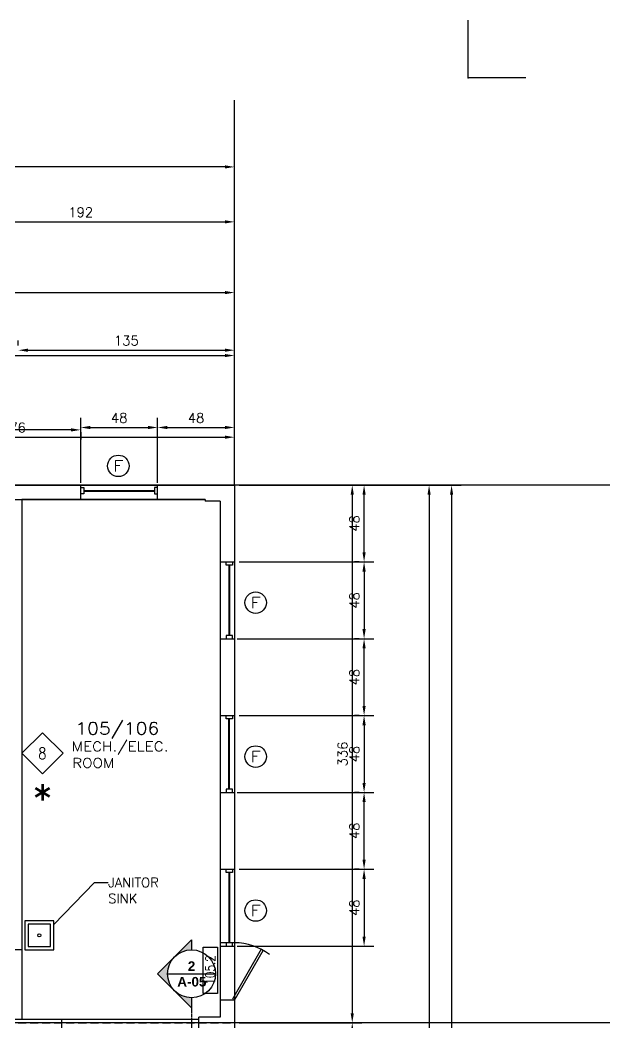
# Model space of a CAD drawing. Extents: x -289 to 2723, y -1587 to 303.
# Drawn here: x 852 to 1217, y -324 to 303 of the extents above; entities that cross this region are included whole.
import ezdxf
from ezdxf.enums import TextEntityAlignment as Align

# ---------------------------------------------------------------- set-up
doc = ezdxf.new("R2010")
doc.units = 0
doc.header["$MEASUREMENT"] = 0
doc.linetypes.add('Wall Base$0$CENTER', pattern=[2, 1.25, -0.25, 0.25, -0.25])
doc.linetypes.add('Wall Base$0$DASHED', pattern=[0.75, 0.5, -0.25])
doc.layers.get('0').update_dxf_attribs({"linetype": 'CONTINUOUS'})
doc.layers.get('DEFPOINTS').update_dxf_attribs({"linetype": 'CONTINUOUS'})
for name, color, linetype in [('Wall Base$0$1_Arch_Plan_Center', 134, 'Wall Base$0$CENTER'), ('Wall Base$0$1_Arch_Plan_Dim', 5, 'CONTINUOUS'), ('Wall Base$0$1_Arch_Plan_Door', 131, 'CONTINUOUS'), ('Wall Base$0$1_Arch_Plan_RoomTag', 9, 'CONTINUOUS'), ('Wall Base$0$1_Arch_Plan_Sink', 11, 'CONTINUOUS'), ('Wall Base$0$1_Arch_Plan_Text1', 4, 'CONTINUOUS'), ('Wall Base$0$1_Arch_Plan_Wall', 7, 'CONTINUOUS'), ('Wall Base$0$1_Arch_Plan_Wall_Annot', 4, 'CONTINUOUS'), ('Wall Base$0$1_Arch_Plan_Wall_ColClad', 7, 'CONTINUOUS'), ('Wall Base$0$1_Arch_Reflected_Ceiling_Plan_Wall', 131, 'CONTINUOUS'), ('Wall Base$0$1_Floor_Plan_Fire_Rating', 71, 'Wall Base$0$DASHED'), ('Wall Base$0$2_Arch_Plan_Center', 134, 'Wall Base$0$CENTER'), ('Wall Base$0$2_Arch_Plan_Dim', 5, 'CONTINUOUS'), ('Wall Base$0$2_Arch_Plan_Text1', 4, 'CONTINUOUS'), ('Wall Base$0$2_Arch_Plan_Wall', 7, 'CONTINUOUS'), ('Wall Base$0$2_Arch_Plan_Wall_ColClad', 7, 'CONTINUOUS'), ('Wall Base$0$2_Arch_Plan_WinSec', 7, 'CONTINUOUS'), ('Wall Base$0$2_Arch_Reflected_Ceiling_Plan_Wall', 131, 'CONTINUOUS'), ('Wall Base$0$GRID', 131, 'CONTINUOUS')]:
    doc.layers.add(name, color=color, linetype=linetype)
doc.styles.add('Wall Base$0$ROMANS-115', font='romans.shx')
doc.styles.add('Wall Base$0$ROMANS-80', font='romans.shx', dxfattribs={"width": 0.8})
doc.styles.add('Wall Base$0$ROMANS80', font='romans.shx', dxfattribs={"width": 0.8})
doc.styles.add('Wall Base$0$SANSSERIFBOLD', font='sanssb__.ttf')
doc.dimstyles.new('Wall Base$0$116-ROMANS-115-PS', dxfattribs={"dimscale": 96, "dimtxt": 0.0625, "dimasz": 0.0625, "dimexe": 0.0625, "dimexo": 0.03125, "dimgap": 0.03125, "dimtad": 1, "dimdec": 0, "dimlfac": 25.4, "dimrnd": 0.125, "dimzin": 1, "dimdsep": 46, "dimtxsty": 'Wall Base$0$ROMANS-115', "dimcen": 0.125, "dimclrd": 256, "dimclre": 256, "dimclrt": 256, "dimadec": 0, "dimazin": 0, "dimtfac": 1, "dimtdec": 0, "dimtofl": 0, "dimtmove": 2, "dimatfit": 0, "dimfxl": 1, "dimfrac": 2, "dimtolj": 1, "dimtzin": 0, "dimarcsym": 0})
doc.dimstyles.new('Wall Base$0$18-ROMANS-115-PS', dxfattribs={"dimscale": 0, "dimtxt": 0.0625, "dimasz": 0.0625, "dimexe": 0.0625, "dimexo": 0.03125, "dimgap": 0.03125, "dimtad": 1, "dimdec": 0, "dimlfac": 25.4, "dimzin": 1, "dimdsep": 46, "dimtxsty": 'Wall Base$0$ROMANS-115', "dimcen": 0.125, "dimclrd": 256, "dimclre": 256, "dimclrt": 256, "dimadec": 0, "dimazin": 0, "dimtfac": 1, "dimtdec": 0, "dimtofl": 0, "dimtmove": 0, "dimatfit": 0, "dimfxl": 1, "dimfrac": 2, "dimtolj": 1, "dimtzin": 0, "dimarcsym": 0})

# ---------------------------------------------------------------- blocks, each defined once
blk = doc.blocks.new('Wall Base$0$Door - Right Hung 36 in.')
blk.add_lwpolyline([(-0.75, -1.3), (0, 0), (-31.18, 18), (-31.93, 16.7)], close=True)
blk.add_arc((0, 0), 36, 142.68987, 180)
blk = doc.blocks.new('*D242')
at = {"layer": 'DEFPOINTS', "color": 0, "transparency": 16777216}
for p in [(985.93, 132.45), (-46.07, 60.19), (985.93, 12.19)]:
    blk.add_point(p, dxfattribs=at)
at = {"layer": 'Wall Base$0$1_Arch_Plan_Dim', "lineweight": -2, "transparency": 16777216}
for p, q in [((-46.07, 63.19), (-46.07, 138.45)), ((985.93, 15.19), (985.93, 138.45)), ((-40.07, 132.45), (979.93, 132.45))]:
    blk.add_line(p, q, dxfattribs=at)
at = {"layer": 'Wall Base$0$1_Arch_Plan_Dim', "transparency": 16777216}
for points in [[(-40.07, 133.45), (-40.07, 131.45), (-46.07, 132.45)], [(979.93, 133.45), (979.93, 131.45), (985.93, 132.45)]]:
    blk.add_solid(points, dxfattribs=at)
at = {"layer": 'Wall Base$0$1_Arch_Plan_Dim', "transparency": 16777216, "insert": (469.93, 138.45), "char_height": 6, "attachment_point": 5, "style": 'Wall Base$0$ROMANS-115'}
blk.add_mtext('\\A1;1032', dxfattribs=at)
blk = doc.blocks.new('*D243')
at = {"layer": 'DEFPOINTS', "color": 0, "transparency": 16777216}
for p in [(985.93, 12.19), (985.93, -1067.81), (1107.42, -1067.81)]:
    blk.add_point(p, dxfattribs=at)
at = {"layer": 'Wall Base$0$1_Arch_Plan_Dim', "lineweight": -2, "transparency": 16777216}
for p, q in [((988.93, 12.19), (1113.42, 12.19)), ((1107.42, 6.19), (1107.42, -1061.81)), ((988.93, -1067.81), (1113.42, -1067.81))]:
    blk.add_line(p, q, dxfattribs=at)
at = {"layer": 'Wall Base$0$1_Arch_Plan_Dim', "transparency": 16777216}
for points in [[(1106.42, 6.19), (1108.42, 6.19), (1107.42, 12.19)], [(1106.42, -1061.81), (1108.42, -1061.81), (1107.42, -1067.81)]]:
    blk.add_solid(points, dxfattribs=at)
at = {"layer": 'Wall Base$0$1_Arch_Plan_Dim', "transparency": 16777216, "insert": (1101.42, -527.81), "char_height": 6, "attachment_point": 5, "rotation": 90, "style": 'Wall Base$0$ROMANS-115'}
blk.add_mtext('\\A1;1080', dxfattribs=at)
blk = doc.blocks.new('*D246')
at = {"layer": 'DEFPOINTS', "color": 0, "transparency": 16777216}
for p in [(850.93, 96.46), (985.93, 96.46), (985.93, 96.46)]:
    blk.add_point(p, dxfattribs=at)
at = {"layer": 'Wall Base$0$1_Arch_Plan_Dim', "lineweight": -2, "transparency": 16777216}
for p, q in [((850.93, 99.46), (850.93, 102.46)), ((985.93, 99.46), (985.93, 102.46)), ((856.93, 96.46), (979.93, 96.46))]:
    blk.add_line(p, q, dxfattribs=at)
at = {"layer": 'Wall Base$0$1_Arch_Plan_Dim', "transparency": 16777216}
for points in [[(856.93, 97.46), (856.93, 95.46), (850.93, 96.46)], [(979.93, 97.46), (979.93, 95.46), (985.93, 96.46)]]:
    blk.add_solid(points, dxfattribs=at)
at = {"layer": 'Wall Base$0$1_Arch_Plan_Dim', "transparency": 16777216, "insert": (918.43, 102.46), "char_height": 6, "attachment_point": 5, "style": 'Wall Base$0$ROMANS-115'}
blk.add_mtext('\\A1;135', dxfattribs=at)
blk = doc.blocks.new('*D251')
at = {"layer": 'DEFPOINTS', "color": 0, "transparency": 16777216}
for p in [(985.93, 12.19), (985.93, -323.81), (1059.46, -323.81)]:
    blk.add_point(p, dxfattribs=at)
at = {"layer": 'Wall Base$0$1_Arch_Plan_Dim', "lineweight": -2, "transparency": 16777216}
for p, q in [((988.93, 12.19), (1065.46, 12.19)), ((1059.46, 6.19), (1059.46, -317.81)), ((988.93, -323.81), (1065.46, -323.81))]:
    blk.add_line(p, q, dxfattribs=at)
at = {"layer": 'Wall Base$0$1_Arch_Plan_Dim', "transparency": 16777216}
for points in [[(1058.46, 6.19), (1060.46, 6.19), (1059.46, 12.19)], [(1058.46, -317.81), (1060.46, -317.81), (1059.46, -323.81)]]:
    blk.add_solid(points, dxfattribs=at)
at = {"layer": 'Wall Base$0$1_Arch_Plan_Dim', "transparency": 16777216, "insert": (1053.46, -155.81), "char_height": 6, "attachment_point": 5, "rotation": 90, "style": 'Wall Base$0$ROMANS-115'}
blk.add_mtext('\\A1;336', dxfattribs=at)
blk = doc.blocks.new('*D262')
at = {"layer": 'DEFPOINTS', "color": 0, "transparency": 16777216}
for p in [(1059.46, -323.81), (1059.46, -443.81), (1059.46, -443.81)]:
    blk.add_point(p, dxfattribs=at)
at = {"layer": 'Wall Base$0$1_Arch_Plan_Dim', "lineweight": -2, "transparency": 16777216}
for p, q in [((1056.46, -323.81), (1053.46, -323.81)), ((1059.46, -329.81), (1059.46, -437.81)), ((1056.46, -443.81), (1053.46, -443.81))]:
    blk.add_line(p, q, dxfattribs=at)
at = {"layer": 'Wall Base$0$1_Arch_Plan_Dim', "transparency": 16777216}
for points in [[(1058.46, -329.81), (1060.46, -329.81), (1059.46, -323.81)], [(1058.46, -437.81), (1060.46, -437.81), (1059.46, -443.81)]]:
    blk.add_solid(points, dxfattribs=at)
at = {"layer": 'Wall Base$0$1_Arch_Plan_Dim', "transparency": 16777216, "insert": (1053.46, -383.81), "char_height": 6, "attachment_point": 5, "rotation": 90, "style": 'Wall Base$0$ROMANS-115'}
blk.add_mtext('\\A1;120', dxfattribs=at)
blk = doc.blocks.new('*D311')
at = {"layer": 'DEFPOINTS', "color": 0, "transparency": 16777216}
for p in [(793.93, 176.64), (985.93, 176.64), (985.93, 176.64)]:
    blk.add_point(p, dxfattribs=at)
at = {"layer": 'Wall Base$0$1_Arch_Plan_Dim', "lineweight": -2, "transparency": 16777216}
for p, q in [((793.93, 179.64), (793.93, 182.64)), ((985.93, 179.64), (985.93, 182.64)), ((799.93, 176.64), (979.93, 176.64))]:
    blk.add_line(p, q, dxfattribs=at)
at = {"layer": 'Wall Base$0$1_Arch_Plan_Dim', "transparency": 16777216}
for points in [[(799.93, 177.64), (799.93, 175.64), (793.93, 176.64)], [(979.93, 177.64), (979.93, 175.64), (985.93, 176.64)]]:
    blk.add_solid(points, dxfattribs=at)
at = {"layer": 'Wall Base$0$1_Arch_Plan_Dim', "transparency": 16777216, "insert": (889.93, 182.64), "char_height": 6, "attachment_point": 5, "style": 'Wall Base$0$ROMANS-115'}
blk.add_mtext('\\A1;192', dxfattribs=at)
blk = doc.blocks.new('*D334')
at = {"layer": 'DEFPOINTS', "color": 0, "transparency": 16777216}
for p in [(709.93, 42.13), (985.93, 42.13), (985.93, 42.13)]:
    blk.add_point(p, dxfattribs=at)
at = {"layer": 'Wall Base$0$1_Arch_Plan_Dim', "lineweight": -2, "transparency": 16777216}
for p, q in [((709.93, 45.13), (709.93, 48.13)), ((985.93, 45.13), (985.93, 48.13)), ((715.93, 42.13), (979.93, 42.13))]:
    blk.add_line(p, q, dxfattribs=at)
at = {"layer": 'Wall Base$0$1_Arch_Plan_Dim', "transparency": 16777216}
for points in [[(715.93, 43.13), (715.93, 41.13), (709.93, 42.13)], [(979.93, 43.13), (979.93, 41.13), (985.93, 42.13)]]:
    blk.add_solid(points, dxfattribs=at)
at = {"layer": 'Wall Base$0$1_Arch_Plan_Dim', "transparency": 16777216, "insert": (847.93, 48.13), "char_height": 6, "attachment_point": 5, "style": 'Wall Base$0$ROMANS-115'}
blk.add_mtext('\\A1;276', dxfattribs=at)
blk = doc.blocks.new('*D361')
at = {"layer": 'DEFPOINTS', "color": 0, "transparency": 16777216}
for p in [(985.93, 132.45), (-46.07, 60.19), (985.93, 12.19)]:
    blk.add_point(p, dxfattribs=at)
at = {"layer": 'Wall Base$0$2_Arch_Plan_Dim', "lineweight": -2, "transparency": 16777216}
for p, q in [((-46.07, 63.19), (-46.07, 138.45)), ((985.93, 15.19), (985.93, 138.45)), ((-40.07, 132.45), (979.93, 132.45))]:
    blk.add_line(p, q, dxfattribs=at)
at = {"layer": 'Wall Base$0$2_Arch_Plan_Dim', "transparency": 16777216}
for points in [[(-40.07, 133.45), (-40.07, 131.45), (-46.07, 132.45)], [(979.93, 133.45), (979.93, 131.45), (985.93, 132.45)]]:
    blk.add_solid(points, dxfattribs=at)
at = {"layer": 'Wall Base$0$2_Arch_Plan_Dim', "transparency": 16777216, "insert": (469.93, 138.45), "char_height": 6, "attachment_point": 5, "style": 'Wall Base$0$ROMANS-115'}
blk.add_mtext('\\A1;1032', dxfattribs=at)
blk = doc.blocks.new('*D362')
at = {"layer": 'DEFPOINTS', "color": 0, "transparency": 16777216}
for p in [(985.93, 12.19), (985.93, -1067.81), (1121.48, -1067.81)]:
    blk.add_point(p, dxfattribs=at)
at = {"layer": 'Wall Base$0$2_Arch_Plan_Dim', "lineweight": -2, "transparency": 16777216}
for p, q in [((988.93, 12.19), (1127.48, 12.19)), ((1121.48, 6.19), (1121.48, -1061.81)), ((988.93, -1067.81), (1127.48, -1067.81))]:
    blk.add_line(p, q, dxfattribs=at)
at = {"layer": 'Wall Base$0$2_Arch_Plan_Dim', "transparency": 16777216}
for points in [[(1120.48, 6.19), (1122.48, 6.19), (1121.48, 12.19)], [(1120.48, -1061.81), (1122.48, -1061.81), (1121.48, -1067.81)]]:
    blk.add_solid(points, dxfattribs=at)
at = {"layer": 'Wall Base$0$2_Arch_Plan_Dim', "transparency": 16777216, "insert": (1115.48, -527.81), "char_height": 6, "attachment_point": 5, "rotation": 90, "style": 'Wall Base$0$ROMANS-115'}
blk.add_mtext('\\A1;1080', dxfattribs=at)
blk = doc.blocks.new('*D365')
at = {"layer": 'DEFPOINTS', "color": 0, "transparency": 16777216}
for p in [(985.93, 93.12), (985.93, 93.12), (465.93, 12.19)]:
    blk.add_point(p, dxfattribs=at)
at = {"layer": 'Wall Base$0$2_Arch_Plan_Dim', "lineweight": -2, "transparency": 16777216}
for p, q in [((465.93, 15.19), (465.93, 99.12)), ((985.93, 96.12), (985.93, 99.12)), ((471.93, 93.12), (979.93, 93.12))]:
    blk.add_line(p, q, dxfattribs=at)
at = {"layer": 'Wall Base$0$2_Arch_Plan_Dim', "transparency": 16777216}
for points in [[(471.93, 94.12), (471.93, 92.12), (465.93, 93.12)], [(979.93, 94.12), (979.93, 92.12), (985.93, 93.12)]]:
    blk.add_solid(points, dxfattribs=at)
at = {"layer": 'Wall Base$0$2_Arch_Plan_Dim', "transparency": 16777216, "insert": (725.93, 99.12), "char_height": 6, "attachment_point": 5, "style": 'Wall Base$0$ROMANS-115'}
blk.add_mtext('\\A1;520', dxfattribs=at)
blk = doc.blocks.new('*D378')
at = {"layer": 'DEFPOINTS', "color": 0, "transparency": 16777216}
for p in [(985.93, 48.18), (937.93, 10.69), (985.93, 12.19)]:
    blk.add_point(p, dxfattribs=at)
at = {"layer": 'Wall Base$0$2_Arch_Plan_Dim', "lineweight": -2, "transparency": 16777216}
for p, q in [((937.93, 13.69), (937.93, 54.18)), ((985.93, 15.19), (985.93, 54.18)), ((943.93, 48.18), (979.93, 48.18))]:
    blk.add_line(p, q, dxfattribs=at)
at = {"layer": 'Wall Base$0$2_Arch_Plan_Dim', "transparency": 16777216}
for points in [[(943.93, 49.18), (943.93, 47.18), (937.93, 48.18)], [(979.93, 49.18), (979.93, 47.18), (985.93, 48.18)]]:
    blk.add_solid(points, dxfattribs=at)
at = {"layer": 'Wall Base$0$2_Arch_Plan_Dim', "transparency": 16777216, "insert": (961.93, 54.18), "char_height": 6, "attachment_point": 5, "style": 'Wall Base$0$ROMANS-115'}
blk.add_mtext('\\A1;48', dxfattribs=at)
blk = doc.blocks.new('*D408')
at = {"layer": 'DEFPOINTS', "color": 0, "transparency": 16777216}
for p in [(985.93, -35.81), (984.68, -83.81), (1066.84, -83.81)]:
    blk.add_point(p, dxfattribs=at)
at = {"layer": 'Wall Base$0$2_Arch_Plan_Dim', "lineweight": -2, "transparency": 16777216}
for p, q in [((988.93, -35.81), (1072.84, -35.81)), ((1066.84, -41.81), (1066.84, -77.81)), ((987.68, -83.81), (1072.84, -83.81))]:
    blk.add_line(p, q, dxfattribs=at)
at = {"layer": 'Wall Base$0$2_Arch_Plan_Dim', "transparency": 16777216}
for points in [[(1065.84, -41.81), (1067.84, -41.81), (1066.84, -35.81)], [(1065.84, -77.81), (1067.84, -77.81), (1066.84, -83.81)]]:
    blk.add_solid(points, dxfattribs=at)
at = {"layer": 'Wall Base$0$2_Arch_Plan_Dim', "transparency": 16777216, "insert": (1060.84, -59.81), "char_height": 6, "attachment_point": 5, "rotation": 90, "style": 'Wall Base$0$ROMANS-115'}
blk.add_mtext('\\A1;48', dxfattribs=at)
blk = doc.blocks.new('*D409')
at = {"layer": 'DEFPOINTS', "color": 0, "transparency": 16777216}
for p in [(985.93, -131.81), (984.68, -179.81), (1066.84, -179.81)]:
    blk.add_point(p, dxfattribs=at)
at = {"layer": 'Wall Base$0$2_Arch_Plan_Dim', "lineweight": -2, "transparency": 16777216}
for p, q in [((988.93, -131.81), (1072.84, -131.81)), ((1066.84, -137.81), (1066.84, -173.81)), ((987.68, -179.81), (1072.84, -179.81))]:
    blk.add_line(p, q, dxfattribs=at)
at = {"layer": 'Wall Base$0$2_Arch_Plan_Dim', "transparency": 16777216}
for points in [[(1065.84, -137.81), (1067.84, -137.81), (1066.84, -131.81)], [(1065.84, -173.81), (1067.84, -173.81), (1066.84, -179.81)]]:
    blk.add_solid(points, dxfattribs=at)
at = {"layer": 'Wall Base$0$2_Arch_Plan_Dim', "transparency": 16777216, "insert": (1060.84, -155.81), "char_height": 6, "attachment_point": 5, "rotation": 90, "style": 'Wall Base$0$ROMANS-115'}
blk.add_mtext('\\A1;48', dxfattribs=at)
blk = doc.blocks.new('*D410')
at = {"layer": 'DEFPOINTS', "color": 0, "transparency": 16777216}
for p in [(985.93, -227.81), (984.68, -275.81), (1066.84, -275.81)]:
    blk.add_point(p, dxfattribs=at)
at = {"layer": 'Wall Base$0$2_Arch_Plan_Dim', "lineweight": -2, "transparency": 16777216}
for p, q in [((988.93, -227.81), (1072.84, -227.81)), ((1066.84, -233.81), (1066.84, -269.81)), ((987.68, -275.81), (1072.84, -275.81))]:
    blk.add_line(p, q, dxfattribs=at)
at = {"layer": 'Wall Base$0$2_Arch_Plan_Dim', "transparency": 16777216}
for points in [[(1065.84, -233.81), (1067.84, -233.81), (1066.84, -227.81)], [(1065.84, -269.81), (1067.84, -269.81), (1066.84, -275.81)]]:
    blk.add_solid(points, dxfattribs=at)
at = {"layer": 'Wall Base$0$2_Arch_Plan_Dim', "transparency": 16777216, "insert": (1060.84, -251.81), "char_height": 6, "attachment_point": 5, "rotation": 90, "style": 'Wall Base$0$ROMANS-115'}
blk.add_mtext('\\A1;48', dxfattribs=at)
blk = doc.blocks.new('*D411')
at = {"layer": 'DEFPOINTS', "color": 0, "transparency": 16777216}
for p in [(1066.84, 12.19), (1066.84, 12.19), (1066.84, -35.81)]:
    blk.add_point(p, dxfattribs=at)
at = {"layer": 'Wall Base$0$2_Arch_Plan_Dim', "lineweight": -2, "transparency": 16777216}
for p, q in [((1063.84, 12.19), (1060.84, 12.19)), ((1066.84, -29.81), (1066.84, 6.19)), ((1063.84, -35.81), (1060.84, -35.81))]:
    blk.add_line(p, q, dxfattribs=at)
at = {"layer": 'Wall Base$0$2_Arch_Plan_Dim', "transparency": 16777216}
for points in [[(1065.84, 6.19), (1067.84, 6.19), (1066.84, 12.19)], [(1065.84, -29.81), (1067.84, -29.81), (1066.84, -35.81)]]:
    blk.add_solid(points, dxfattribs=at)
at = {"layer": 'Wall Base$0$2_Arch_Plan_Dim', "transparency": 16777216, "insert": (1060.84, -11.81), "char_height": 6, "attachment_point": 5, "rotation": 90, "style": 'Wall Base$0$ROMANS-115'}
blk.add_mtext('\\A1;48', dxfattribs=at)
blk = doc.blocks.new('*D412')
at = {"layer": 'DEFPOINTS', "color": 0, "transparency": 16777216}
for p in [(1066.84, -83.81), (1066.84, -83.81), (1066.84, -131.81)]:
    blk.add_point(p, dxfattribs=at)
at = {"layer": 'Wall Base$0$2_Arch_Plan_Dim', "lineweight": -2, "transparency": 16777216}
for p, q in [((1063.84, -83.81), (1060.84, -83.81)), ((1066.84, -125.81), (1066.84, -89.81)), ((1063.84, -131.81), (1060.84, -131.81))]:
    blk.add_line(p, q, dxfattribs=at)
at = {"layer": 'Wall Base$0$2_Arch_Plan_Dim', "transparency": 16777216}
for points in [[(1065.84, -89.81), (1067.84, -89.81), (1066.84, -83.81)], [(1065.84, -125.81), (1067.84, -125.81), (1066.84, -131.81)]]:
    blk.add_solid(points, dxfattribs=at)
at = {"layer": 'Wall Base$0$2_Arch_Plan_Dim', "transparency": 16777216, "insert": (1060.84, -107.81), "char_height": 6, "attachment_point": 5, "rotation": 90, "style": 'Wall Base$0$ROMANS-115'}
blk.add_mtext('\\A1;48', dxfattribs=at)
blk = doc.blocks.new('*D413')
at = {"layer": 'DEFPOINTS', "color": 0, "transparency": 16777216}
for p in [(1066.84, -179.81), (1066.84, -179.81), (1066.84, -227.81)]:
    blk.add_point(p, dxfattribs=at)
at = {"layer": 'Wall Base$0$2_Arch_Plan_Dim', "lineweight": -2, "transparency": 16777216}
for p, q in [((1063.84, -179.81), (1060.84, -179.81)), ((1066.84, -221.81), (1066.84, -185.81)), ((1063.84, -227.81), (1060.84, -227.81))]:
    blk.add_line(p, q, dxfattribs=at)
at = {"layer": 'Wall Base$0$2_Arch_Plan_Dim', "transparency": 16777216}
for points in [[(1065.84, -185.81), (1067.84, -185.81), (1066.84, -179.81)], [(1065.84, -221.81), (1067.84, -221.81), (1066.84, -227.81)]]:
    blk.add_solid(points, dxfattribs=at)
at = {"layer": 'Wall Base$0$2_Arch_Plan_Dim', "transparency": 16777216, "insert": (1060.84, -203.81), "char_height": 6, "attachment_point": 5, "rotation": 90, "style": 'Wall Base$0$ROMANS-115'}
blk.add_mtext('\\A1;48', dxfattribs=at)
blk = doc.blocks.new('*D426')
at = {"layer": 'DEFPOINTS', "color": 0, "transparency": 16777216}
for p in [(937.93, 48.18), (937.93, 48.18), (889.93, 10.69)]:
    blk.add_point(p, dxfattribs=at)
at = {"layer": 'Wall Base$0$2_Arch_Plan_Dim', "lineweight": -2, "transparency": 16777216}
for p, q in [((889.93, 13.69), (889.93, 54.18)), ((937.93, 51.18), (937.93, 54.18)), ((895.93, 48.18), (931.93, 48.18))]:
    blk.add_line(p, q, dxfattribs=at)
at = {"layer": 'Wall Base$0$2_Arch_Plan_Dim', "transparency": 16777216}
for points in [[(895.93, 49.18), (895.93, 47.18), (889.93, 48.18)], [(931.93, 49.18), (931.93, 47.18), (937.93, 48.18)]]:
    blk.add_solid(points, dxfattribs=at)
at = {"layer": 'Wall Base$0$2_Arch_Plan_Dim', "transparency": 16777216, "insert": (913.93, 54.18), "char_height": 6, "attachment_point": 5, "style": 'Wall Base$0$ROMANS-115'}
blk.add_mtext('\\A1;48', dxfattribs=at)
blk = doc.blocks.new('*D427')
at = {"layer": 'DEFPOINTS', "color": 0, "transparency": 16777216}
for p in [(781.93, 48.18), (781.93, 46.68), (889.93, 48.18)]:
    blk.add_point(p, dxfattribs=at)
at = {"layer": 'Wall Base$0$2_Arch_Plan_Dim', "lineweight": -2, "transparency": 16777216}
for p, q in [((781.93, 45.18), (781.93, 40.68)), ((883.93, 46.68), (787.93, 46.68)), ((889.93, 45.18), (889.93, 40.68))]:
    blk.add_line(p, q, dxfattribs=at)
at = {"layer": 'Wall Base$0$2_Arch_Plan_Dim', "transparency": 16777216}
for points in [[(787.93, 47.68), (787.93, 45.68), (781.93, 46.68)], [(883.93, 47.68), (883.93, 45.68), (889.93, 46.68)]]:
    blk.add_solid(points, dxfattribs=at)
at = {"layer": 'Wall Base$0$2_Arch_Plan_Dim', "transparency": 16777216, "insert": (835.93, 52.68), "char_height": 6, "attachment_point": 5, "style": 'Wall Base$0$ROMANS-115'}
blk.add_mtext('\\A1;108', dxfattribs=at)
blk = doc.blocks.new('Wall Base$0$Wall Number')
at = {"color": 5}
blk.add_lwpolyline([(-21.4, -21.4), (0, 0), (-21.4, 21.4), (-42.9, 0)], close=True, dxfattribs=at)
at = {"style": 'Wall Base$0$ROMANS80', "width": 0.8}
blk.add_attdef('WALL', text='', height=12, dxfattribs=at).set_placement((-21.6, -0.1), align=Align.MIDDLE)
blk = doc.blocks.new('Wall Base$0$Window')
blk.add_circle((0.4356, 0.3589), 0.0609)
at = {"style": 'Wall Base$0$ROMANS-80', "width": 1.15}
blk.add_attdef('WINDOW', text='', height=0.0625, dxfattribs=at).set_placement((0.4356, 0.3589), align=Align.MIDDLE)
blk = doc.blocks.new('Wall Base$0$DOOR2')
for p, q in [((0, 13.18), (43.28, 13.18)), ((0, 0), (0, 13.18)), ((43.28, 13.18), (43.28, 0)), ((43.28, 0), (0, 0))]:
    blk.add_line(p, q)
at = {"style": 'Wall Base$0$ROMANS80', "width": 0.8}
blk.add_attdef('DOOR', text='', height=9, dxfattribs=at).set_placement((21.91, 6.68), align=Align.MIDDLE)
blk = doc.blocks.new('*D459')
at = {"layer": 'DEFPOINTS', "color": 0, "transparency": 16777216}
for p in [(-46.07, 210.97), (-46.07, 60.19), (985.93, 12.19)]:
    blk.add_point(p, dxfattribs=at)
at = {"layer": 'Wall Base$0$1_Arch_Plan_Dim', "lineweight": -2, "transparency": 16777216}
for p, q in [((-46.07, 63.19), (-46.07, 216.97)), ((985.93, 15.19), (985.93, 216.97)), ((979.93, 210.97), (-40.07, 210.97))]:
    blk.add_line(p, q, dxfattribs=at)
at = {"layer": 'Wall Base$0$1_Arch_Plan_Dim', "transparency": 16777216}
for points in [[(-40.07, 211.97), (-40.07, 209.97), (-46.07, 210.97)], [(979.93, 211.97), (979.93, 209.97), (985.93, 210.97)]]:
    blk.add_solid(points, dxfattribs=at)
at = {"layer": 'Wall Base$0$1_Arch_Plan_Dim', "transparency": 16777216, "insert": (469.93, 216.97), "char_height": 6, "attachment_point": 5, "style": 'Wall Base$0$ROMANS-115'}
blk.add_mtext('\\A1;26213', dxfattribs=at)
blk = doc.blocks.new('Wall Base$0$Section - Left')
at = {"lineweight": 0}
h = blk.add_hatch(color=256, dxfattribs=at)
h.paths.add_polyline_path([(0, 0.312), (0, 0.442), (-0.221, 0.221, -0.198912)])
h.paths.add_polyline_path([(-0.442, 0), (-0.221, -0.221, -0.198912), (-0.312, 0, -0.198912), (-0.221, 0.221)])
h.paths.add_polyline_path([(0, -0.442), (0, -0.312, -0.198912), (-0.221, -0.221)])
for p, q in [((-0.442, 0), (0, 0.442)), ((0, 0.442), (0, 0.312)), ((-0.442, 0), (0, -0.442)), ((-0.312, 0), (0.312, 0)), ((0, -0.312), (0, -0.442))]:
    blk.add_line(p, q)
blk.add_circle((0, 0), 0.312)
at = {"color": 7, "style": 'Wall Base$0$SANSSERIFBOLD', "flags": 8}
blk.add_attdef('VIEWNUMBER', text='', height=0.125, dxfattribs=at).set_placement((0, 0), align=Align.BOTTOM_CENTER)
blk.add_attdef('SHEETNUMBER', text='', height=0.125, dxfattribs=at).set_placement((0.004, -0.041), align=Align.TOP_CENTER)

msp = doc.modelspace()

# ---------------------------------------------------------------- linework, layer by layer
for p, q in [((1131.8719, 266.7092), (1131.8719, 302.7092)), ((1167.8719, 266.7092), (1131.8719, 266.7092))]:
    msp.add_line(p, q)
msp.add_point((1131.8719, 266.7092))
at = {"layer": 'Wall Base$0$1_Arch_Plan_Center', "ltscale": 25}
for p, q in [((898.3044, -323.8085), (607.9294, -323.8085)), ((877.9294, -321.5585), (877.9294, -1061.3085)), ((985.9294, -323.8085), (934.3044, -323.8085))]:
    msp.add_line(p, q, dxfattribs=at)
at = {"layer": 'Wall Base$0$1_Arch_Plan_Sink'}
for points in [[(855.0558, -278.0585), (873.0558, -278.0585), (873.0558, -260.0585), (855.0558, -260.0585)], [(857.0558, -276.0585), (871.0558, -276.0585), (871.0558, -262.0585), (857.0558, -262.0585)]]:
    msp.add_lwpolyline(points, close=True, dxfattribs=at)
msp.add_circle((864.0558, -269.0585), 1, dxfattribs=at)
at = {"layer": 'Wall Base$0$1_Arch_Plan_Wall'}
for p, q in [((985.9294, 12.1915), (-46.0706, 12.1915)), ((985.9294, 12.1915), (985.9294, -318.5585)), ((967.6794, 3.1915), (853.1794, 3.1915)), ((853.1794, 3.1915), (853.1794, -278.0585)), ((976.9294, 2.0665), (976.9294, -273.6835)), ((985.9294, -273.6835), (976.9294, -273.6835)), ((853.1794, -278.0585), (793.1794, -278.0585)), ((976.9294, -309.6835), (976.9294, -320.1835)), ((985.9294, -309.6835), (976.9294, -309.6835)), ((985.9294, -318.5585), (985.9294, -347.8085)), ((963.8044, -321.5585), (832.1794, -321.5585))]:
    msp.add_line(p, q, dxfattribs=at)
at = {"layer": 'Wall Base$0$1_Arch_Plan_Wall_ColClad'}
for p, q in [((967.6794, 3.1915), (967.6794, 2.0665)), ((976.9294, 2.0665), (967.6794, 2.0665)), ((976.9294, -320.1835), (963.6794, -320.1835)), ((963.6794, -321.5585), (963.6794, -320.1835))]:
    msp.add_line(p, q, dxfattribs=at)
at = {"layer": 'Wall Base$0$1_Arch_Reflected_Ceiling_Plan_Wall'}
for p, q in [((985.9294, 12.1915), (-46.0706, 12.1915)), ((985.9294, 12.1915), (985.9294, -1067.8085)), ((967.6794, 3.1915), (853.1794, 3.1915)), ((853.1794, 3.1915), (853.1794, -321.5585)), ((976.9294, 2.0665), (976.9294, -320.1835)), ((963.6794, -321.5585), (853.1794, -321.5585))]:
    msp.add_line(p, q, dxfattribs=at)
at = {"layer": 'Wall Base$0$1_Floor_Plan_Fire_Rating', "ltscale": 10}
msp.add_line((790.9294, -323.8085), (985.9294, -323.8085), dxfattribs=at)
at = {"layer": 'Wall Base$0$2_Arch_Plan_Center'}
msp.add_line((959.1135, -314.3182), (959.1135, -695.8562), dxfattribs=at)
at = {"layer": 'Wall Base$0$2_Arch_Plan_Wall'}
for p, q in [((337.9294, 12.1915), (985.9294, 12.1915)), ((889.9294, 2.9415), (889.9294, 11.9415)), ((937.9294, 2.9415), (937.9294, 11.9415)), ((985.9294, 12.1915), (985.9294, -1067.8085)), ((967.6794, 2.9415), (359.0544, 2.9415)), ((976.9294, 2.0665), (976.9294, -320.1835)), ((976.9294, -35.8085), (985.9294, -35.8085)), ((976.9294, -83.8085), (985.9294, -83.8085)), ((976.9294, -131.8085), (985.9294, -131.8085)), ((976.9294, -179.8085), (985.9294, -179.8085)), ((976.9294, -227.8085), (985.9294, -227.8085)), ((976.9294, -275.8085), (985.9294, -275.8085))]:
    msp.add_line(p, q, dxfattribs=at)
at = {"layer": 'Wall Base$0$2_Arch_Plan_Wall_ColClad'}
for p, q in [((967.6794, 2.9415), (967.6794, 2.0665)), ((976.9294, 2.0665), (967.6794, 2.0665)), ((976.9294, -320.1835), (963.6794, -320.1835)), ((963.6794, -327.4335), (963.6794, -320.1835))]:
    msp.add_line(p, q, dxfattribs=at)
at = {"layer": 'Wall Base$0$2_Arch_Plan_WinSec'}
for p, q in [((891.9294, 8.879), (935.9294, 8.879)), ((891.9294, 8.504), (935.9294, 8.504)), ((982.4919, -37.8085), (982.4919, -81.8085)), ((982.8669, -37.8085), (982.8669, -81.8085)), ((982.4919, -177.8085), (982.4919, -133.8085)), ((982.8669, -177.8085), (982.8669, -133.8085)), ((982.4919, -229.8085), (982.4919, -273.8085)), ((982.8669, -229.8085), (982.8669, -273.8085))]:
    msp.add_line(p, q, dxfattribs=at)
for points in [[(889.9294, 10.6915), (891.9294, 10.6915), (891.9294, 6.6915), (889.9294, 6.6915)], [(889.9294, 10.6915), (891.9294, 10.6915), (891.9294, 6.6915), (889.9294, 6.6915)], [(937.9294, 10.6915), (935.9294, 10.6915), (935.9294, 6.6915), (937.9294, 6.6915)], [(984.6794, -35.8085), (984.6794, -37.8085), (980.6794, -37.8085), (980.6794, -35.8085)], [(984.6794, -35.8085), (984.6794, -37.8085), (980.6794, -37.8085), (980.6794, -35.8085)], [(984.6794, -83.8085), (984.6794, -81.8085), (980.6794, -81.8085), (980.6794, -83.8085)], [(984.6794, -131.8085), (984.6794, -133.8085), (980.6794, -133.8085), (980.6794, -131.8085)], [(984.6794, -179.8085), (984.6794, -177.8085), (980.6794, -177.8085), (980.6794, -179.8085)], [(984.6794, -179.8085), (984.6794, -177.8085), (980.6794, -177.8085), (980.6794, -179.8085)], [(984.6794, -227.8085), (984.6794, -229.8085), (980.6794, -229.8085), (980.6794, -227.8085)], [(984.6794, -227.8085), (984.6794, -229.8085), (980.6794, -229.8085), (980.6794, -227.8085)], [(984.6794, -275.8085), (984.6794, -273.8085), (980.6794, -273.8085), (980.6794, -275.8085)]]:
    msp.add_lwpolyline(points, close=True, dxfattribs=at)
at = {"layer": 'Wall Base$0$2_Arch_Reflected_Ceiling_Plan_Wall'}
for p, q in [((337.9294, 12.1915), (985.9294, 12.1915)), ((985.9294, 12.1915), (985.9294, -1067.8085)), ((967.6794, 2.9415), (797.0544, 2.9415)), ((976.9294, 2.0665), (976.9294, -320.1835))]:
    msp.add_line(p, q, dxfattribs=at)
at = {"layer": 'Wall Base$0$GRID'}
for p, q in [((985.9294, 12.1915), (985.9294, 252.7076)), ((985.9294, 12.1915), (985.9294, 252.7076)), ((2723.2663, 12.1915), (-270.2703, 12.1915)), ((977.9294, 12.1915), (-46.0706, 12.1915)), ((2723.2663, -323.8085), (-270.2703, -323.8085))]:
    msp.add_line(p, q, dxfattribs=at)

# ---------------------------------------------------------------- block references
at = {"layer": 'Wall Base$0$1_Arch_Plan_Door', "rotation": 270}
msp.add_blockref('Wall Base$0$Door - Right Hung 36 in.', (985.9294, -309.6835), dxfattribs=at)
at = {"layer": 'Wall Base$0$1_Arch_Plan_Text1', "xscale": 0.667919999863443, "yscale": 0.667919999863443, "zscale": 0.667919999863443, "rotation": 90}
msp.add_blockref('Wall Base$0$DOOR2', (975.2465, -305.3301), dxfattribs=at).add_auto_attribs({'DOOR': '105.2'})
at = {"layer": 'Wall Base$0$1_Arch_Plan_Wall_Annot', "xscale": 0.5999999998775251, "yscale": 0.5999999998775251, "zscale": 0.5999999998775251}
msp.add_blockref('Wall Base$0$Wall Number', (878.9157, -155.3665), dxfattribs=at).add_auto_attribs({'WALL': '8'})
at = {"layer": 'Wall Base$0$2_Arch_Plan_Text1'}
for name, p, xscale, yscale, zscale, values in [('Wall Base$0$Window', (865.3219, -15.4256), 110.3999999774618, 110.3999999774618, 110.3999999774618, {'WINDOW': 'F'}), ('Wall Base$0$Window', (951.0685, -100.8458), 110.3999999774618, 110.3999999774618, 110.3999999774618, {'WINDOW': 'F'}), ('Wall Base$0$Window', (951.0685, -197.0316), 110.3999999774618, 110.3999999774618, 110.3999999774618, {'WINDOW': 'F'}), ('Wall Base$0$Window', (951.0685, -293.2173), 110.3999999774618, 110.3999999774618, 110.3999999774618, {'WINDOW': 'F'}), ('Wall Base$0$Section - Left', (959.1135, -293.105), 48, 48, 48, {'VIEWNUMBER': '2', 'SHEETNUMBER': 'A-05'})]:
    msp.add_blockref(name, p, dxfattribs=dict(at, xscale=xscale, yscale=yscale, zscale=zscale)).add_auto_attribs(values)

# ---------------------------------------------------------------- texts
at = {"layer": 'Wall Base$0$1_Arch_Plan_RoomTag', "style": 'Wall Base$0$ROMANS-115', "width": 1.15}
for s, height, p in [('105/106', 7.5, (886.4991, -143.5337)), ('MECH./ELEC.', 6, (884.3229, -154.079)), ('ROOM', 6, (884.5779, -164.4014))]:
    msp.add_text(s, height=height, dxfattribs=at).set_placement(p)
at = {"layer": 'Wall Base$0$1_Arch_Plan_Text1', "insert": (907.0447, -233.0707), "char_height": 6, "attachment_point": 1, "style": 'Wall Base$0$ROMANS-115'}
msp.add_mtext('\\A1;JANITOR \\PSINK', dxfattribs=at)
at = {"layer": 'Wall Base$0$1_Arch_Plan_Wall_Annot', "style": 'Wall Base$0$ROMANS-115', "width": 1.15}
msp.add_text('*', height=18, dxfattribs=at).set_placement((858.949, -192.6623))

# ---------------------------------------------------------------- dimensions: what is measured, and where the dimension line sits
at = {"layer": 'Wall Base$0$1_Arch_Plan_Dim'}
for base, p1, p2, override, picture, middle in [((-46.0706, 210.9704), (985.9294, 12.1915), (-46.0706, 60.1915), {"dimdec": 0}, '*D459', (469.9294, 216.9704)), ((985.9294, 176.6413), (793.9294, 176.6413), (985.9294, 176.6413), {"dimdec": 0, "dimlfac": -192, "dimrnd": 0, "dimpost": '\\X', "dimtdec": 6}, '*D311', (889.9294, 182.6413)), ((985.9294, 132.4464), (-46.0706, 60.1915), (985.9294, 12.1915), {"dimdec": 0, "dimlfac": -192, "dimrnd": 0, "dimpost": '\\X', "dimtdec": 6}, '*D242', (469.9294, 138.4464)), ((985.9294, 96.4649), (850.9294, 96.4649), (985.9294, 96.4649), {"dimdec": 0, "dimlfac": -192, "dimrnd": 0, "dimpost": '\\X', "dimtdec": 6}, '*D246', (918.4294, 102.4649)), ((985.9294, 42.135), (709.9294, 42.135), (985.9294, 42.135), {"dimdec": 0, "dimlfac": -192, "dimrnd": 0, "dimpost": '\\X', "dimtdec": 6}, '*D334', (847.9294, 48.135))]:
    dim = msp.add_linear_dim(base=base, p1=p1, p2=p2, dimstyle='Wall Base$0$116-ROMANS-115-PS', override=override, dxfattribs=at)
    dim.commit()
    dim.dimension.update_dxf_attribs({"geometry": picture, "text_midpoint": middle})
for base, p1, p2, picture, middle in [((1107.4186, -1067.8085), (985.9294, 12.1915), (985.9294, -1067.8085), '*D243', (1101.4186, -527.8085)), ((1059.4567, -323.8085), (985.9294, 12.1915), (985.9294, -323.8085), '*D251', (1053.4567, -155.8085)), ((1059.4567, -443.8085), (1059.4567, -323.8085), (1059.4567, -443.8085), '*D262', (1053.4567, -383.8085))]:
    dim = msp.add_linear_dim(base=base, p1=p1, p2=p2, angle=90, dimstyle='Wall Base$0$116-ROMANS-115-PS', override={"dimdec": 0, "dimlfac": -192, "dimrnd": 0, "dimpost": '\\X', "dimtdec": 6}, dxfattribs=at)
    dim.commit()
    dim.dimension.update_dxf_attribs({"geometry": picture, "text_midpoint": middle})
at = {"layer": 'Wall Base$0$2_Arch_Plan_Dim'}
for base, p1, p2, picture, middle in [((985.9294, 132.4464), (-46.0706, 60.1915), (985.9294, 12.1915), '*D361', (469.9294, 138.4464)), ((985.9294, 93.1201), (465.9294, 12.1915), (985.9294, 93.1201), '*D365', (725.9294, 99.1201)), ((781.9294, 46.6781), (889.9294, 48.1781), (781.9294, 48.1781), '*D427', (835.9294, 52.6781)), ((937.9294, 48.1781), (889.9294, 10.6915), (937.9294, 48.1781), '*D426', (913.9294, 54.1781)), ((985.9294, 48.1781), (937.9294, 10.6915), (985.9294, 12.1915), '*D378', (961.9294, 54.1781))]:
    dim = msp.add_linear_dim(base=base, p1=p1, p2=p2, dimstyle='Wall Base$0$116-ROMANS-115-PS', override={"dimdec": 0, "dimlfac": -192, "dimrnd": 0, "dimpost": '\\X', "dimtdec": 6}, dxfattribs=at)
    dim.commit()
    dim.dimension.update_dxf_attribs({"geometry": picture, "text_midpoint": middle})
for base, p1, p2, picture, middle in [((1121.4783, -1067.8085), (985.9294, 12.1915), (985.9294, -1067.8085), '*D362', (1115.4783, -527.8085)), ((1066.8414, 12.1915), (1066.8414, -35.8085), (1066.8414, 12.1915), '*D411', (1060.8414, -11.8085)), ((1066.8414, -83.8085), (985.9294, -35.8085), (984.6794, -83.8085), '*D408', (1060.8414, -59.8085)), ((1066.8414, -83.8085), (1066.8414, -131.8085), (1066.8414, -83.8085), '*D412', (1060.8414, -107.8085)), ((1066.8414, -179.8085), (985.9294, -131.8085), (984.6794, -179.8085), '*D409', (1060.8414, -155.8085)), ((1066.8414, -179.8085), (1066.8414, -227.8085), (1066.8414, -179.8085), '*D413', (1060.8414, -203.8085)), ((1066.8414, -275.8085), (985.9294, -227.8085), (984.6794, -275.8085), '*D410', (1060.8414, -251.8085))]:
    dim = msp.add_linear_dim(base=base, p1=p1, p2=p2, angle=90, dimstyle='Wall Base$0$116-ROMANS-115-PS', override={"dimdec": 0, "dimlfac": -192, "dimrnd": 0, "dimpost": '\\X', "dimtdec": 6}, dxfattribs=at)
    dim.commit()
    dim.dimension.update_dxf_attribs({"geometry": picture, "text_midpoint": middle})

# ---------------------------------------------------------------- leaders
at = {"layer": 'Wall Base$0$1_Arch_Plan_Text1', "annotation_type": 0, "has_hookline": 1, "hookline_direction": 0, "text_width": 33.7143}
msp.add_leader([(873.0558, -262.3049), (898.5896, -236.0707), (907.0135, -236.0707)], dimstyle='Wall Base$0$18-ROMANS-115-PS', override={"dimscale": 1, "dimtad": 0}, dxfattribs=at)

doc.saveas('drawing.dxf')
